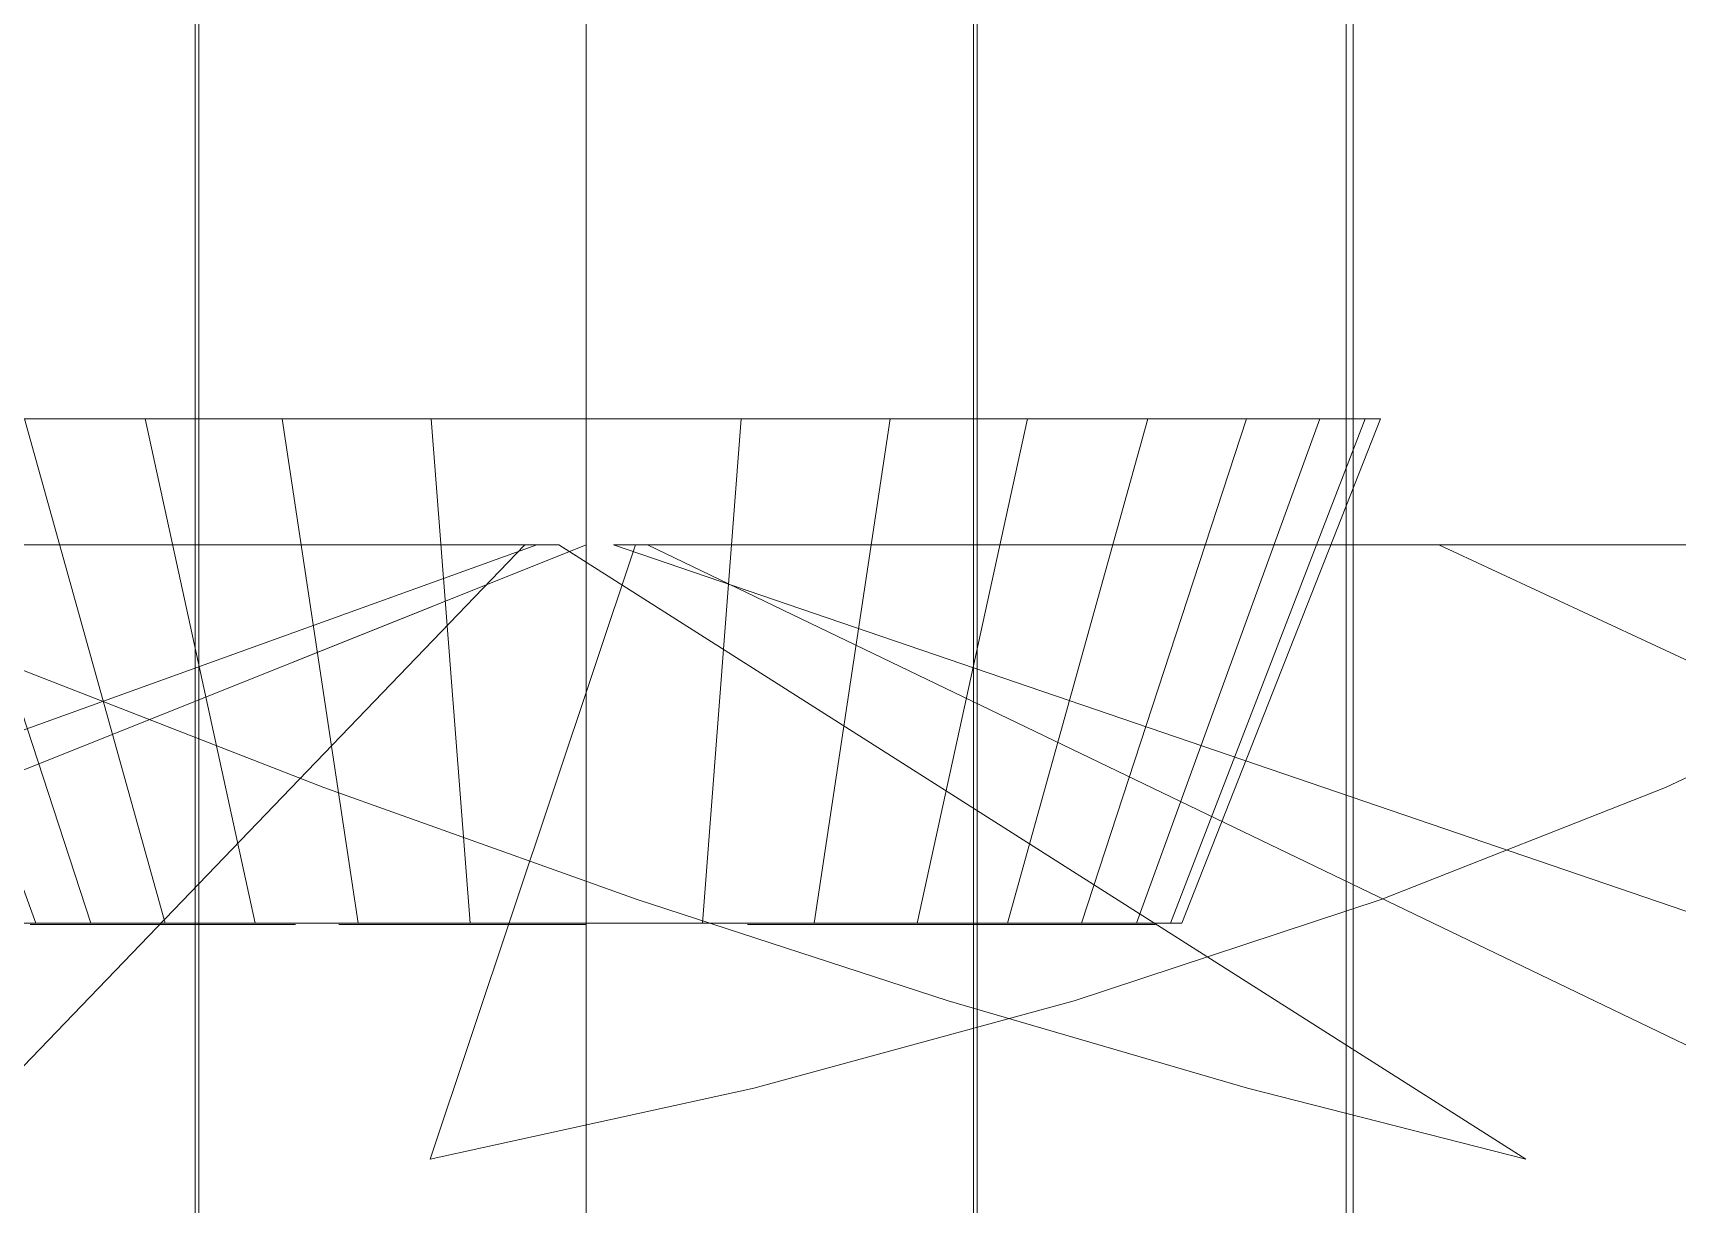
# Model space of a CAD drawing. Header units: millimetres. Extents: x -92759 to 184353, y -15225 to 86714.
# Drawn here: x -72001.9 to -71871.5, y 44128 to 44220.9 of the extents above; entities that cross this region are included whole.
import ezdxf

# ---------------------------------------------------------------- set-up
doc = ezdxf.new("R2010")
doc.units = ezdxf.units.MM
doc.layers.add('M-ACMV-EAF', color=86, linetype='Continuous')
doc.layers.add('M-ACMV_FCU', color=5, linetype='Continuous')

# ---------------------------------------------------------------- blocks, each defined once
blk = doc.blocks.new('A$C41b95d3c')
at = {"layer": 'M-ACMV-EAF', "lineweight": 5}
for points, invisible_edges in [([(115, 4.87185, -1.124755), (105.229566, 155.740955, -10.88702), (95.756001, 154.408909, 13.727401)], 13), ([(115, 4.87185, -1.124755), (115, 152.48892, -35.20482), (105.229566, 155.740955, -10.88702)], 12), ([(115, 4.87185, -1.124755), (95.756001, 154.408909, 13.727401), (86.867156, 148.533255, 37.890547)], 13), ([(115, 4.87185, -1.124755), (86.867156, 148.533255, 37.890547), (78.833113, 138.292522, 60.868233)], 13), ([(115, 2.160429, -4.509162), (71.897982, 141.41495, -45.772275), (66.272485, 144.75107, -20.186799)], 5), ([(115, 2.160429, -4.509162), (78.833113, 133.847651, -70.103993), (71.897982, 141.41495, -45.772275)], 13), ([(115, 4.87185, -1.124755), (78.833113, 138.292522, 60.868233), (71.897982, 123.99787, 81.962293)], 13), ([(115, 2.160429, -4.509162), (86.867156, 122.279103, -92.442644), (78.833113, 133.847651, -70.103993)], 13), ([(115, 4.87185, -1.124755), (71.897982, 123.99787, 81.962293), (66.272485, 106.083634, 100.531795)], 5), ([(115, 3.918467, 3.10574), (115, 122.64801, 97.209647), (105.229566, 105.67203, 114.922558)], 12), ([(115, 2.160429, -4.509162), (95.756001, 107.06081, -112.109481), (86.867156, 122.279103, -92.442644)], 13), ([(115, 2.160429, -4.509162), (105.229566, 88.655172, -128.506937), (95.756001, 107.06081, -112.109481)], 13), ([(115, 3.918467, 3.10574), (105.229566, 105.67203, 114.922558), (95.756001, 85.604319, 129.237972)], 13), ([(115, 2.160429, -4.509162), (115, 67.621435, -141.136783), (105.229566, 88.655172, -128.506937)], 12), ([(115, 3.918467, 3.10574), (95.756001, 85.604319, 129.237972), (86.867156, 63.054625, 139.720921)], 13), ([(115, -2.176155, -4.501594), (71.897982, 52.453928, -139.075069), (66.272485, 74.530839, -125.720059)], 5), ([(115, 3.918467, 3.10574), (86.867156, 63.054625, 139.720921), (78.833113, 38.708109, 146.052887)], 13), ([(125, 61.789472, -12.29069), (125, 63), (125, 0)], 14), ([(125, 63), (125, 61.789472, 12.29069), (125, 0)], 14), ([(125, 58.20441, -24.109056), (125, 61.789472, -12.29069), (125, 0)], 14), ([(125, 61.789472, 12.29069), (125, 58.20441, 24.109056), (125, 0)], 14), ([(125, 52.382585, -35.000925), (125, 58.20441, -24.109056), (125, 0)], 14), ([(125, 58.20441, 24.109056), (125, 52.382585, 35.000925), (125, 0)], 14), ([(115, -2.176155, -4.501594), (78.833113, 28.717109, -148.341131), (71.897982, 52.453928, -139.075069)], 13), ([(125, 44.547727, -44.547727), (125, 52.382585, -35.000925), (125, 0)], 14), ([(125, 52.382585, 35.000925), (125, 44.547727, 44.547727), (125, 0)], 14), ([(85, 46.342104, -9.218018), (85, 47.25), (85, 0)], 14), ([(85, 47.25), (85, 46.342104, 9.218018), (85, 0)], 14), ([(85, 43.653308, -18.081792), (85, 46.342104, -9.218018), (85, 0)], 14), ([(85, 46.342104, 9.218018), (85, 43.653308, 18.081792), (85, 0)], 14), ([(84.9, 29.38614, -2.470416), (84.9, 45.087073, -3.712674), (84.9, 45.127155, 2.717432), (84.9, 29.411955, 1.671008)], 5), ([(84.9, 29.411955, 1.671008), (84.9, 45.127155, 2.717432), (84.9, 44.234887, 9.085455), (84.9, 28.837274, 5.772447)], 1), ([(84.9, 28.760372, -6.564372), (84.9, 44.115486, -10.069079), (84.9, 45.087073, -3.712674), (84.9, 29.38614, -2.470416)], 4), ([(125, 35.000925, -52.382586), (125, 44.547727, -44.547727), (125, 0)], 14), ([(125, 44.547727, 44.547727), (125, 35.000925, 52.382586), (125, 0)], 14), ([(85, 39.286939, -26.250694), (85, 43.653308, -18.081792), (85, 0)], 14), ([(85, 43.653308, 18.081792), (85, 39.286939, 26.250694), (85, 0)], 14), ([(85, 33.410795, -33.410795), (85, 39.286939, -26.250694), (85, 0)], 14), ([(85, 39.286939, 26.250694), (85, 33.410795, 33.410795), (85, 0)], 14), ([(115, 3.918467, 3.10574), (78.833113, 38.708109, 146.052887), (71.897982, 13.304527, 148.041477)], 13), ([(84.9, 23.064032, 18.392945), (84.9, 35.377879, 28.212907), (84.9, 31.014016, 32.935678), (84.9, 20.253408, 21.43473)], 4), ([(84.9, 19.644501, -21.953336), (84.9, 30.260896, -33.587539), (84.9, 34.683297, -28.919538), (84.9, 22.492827, -18.946827)], 1), ([(125, 24.109056, -58.204411), (125, 35.000925, -52.382586), (125, 0)], 14), ([(125, 35.000925, 52.382586), (125, 24.109056, 58.204411), (125, 0)], 14), ([(85, 26.250693, -39.286939), (85, 33.410795, -33.410795), (85, 0)], 14), ([(85, 33.410795, 33.410795), (85, 26.250693, 39.286939), (85, 0)], 14), ([(84.9, 20.253408, 21.43473), (84.9, 31.014016, 32.935678), (84.9, 26.011748, 36.976121), (84.9, 17.031608, 24.037049)], 5), ([(84.9, 16.39051, -24.515288), (84.9, 25.208646, -37.565306), (84.9, 30.260896, -33.587539), (84.9, 19.644501, -21.953336)], 5), ([(115, -2.176155, -4.501594), (86.867156, 4.041615, -153.236702), (78.833113, 28.717109, -148.341131)], 13), ([(85, 18.081792, -43.653308), (85, 26.250693, -39.286939), (85, 0)], 14), ([(85, 26.250693, 39.286939), (85, 18.081792, 43.653308), (85, 0)], 14), ([(84.9, 17.031608, 24.037049), (84.9, 26.011748, 36.976121), (84.9, 20.476707, 40.248915), (84.9, 13.466667, 26.14495)], 1), ([(84.9, 12.799567, -26.578583), (84.9, 19.633234, -40.768844), (84.9, 25.208646, -37.565306), (84.9, 16.39051, -24.515288)], 4), ([(125, 12.29069, -61.789473), (125, 24.109056, -58.204411), (125, 0)], 14), ([(125, 24.109056, 58.204411), (125, 12.29069, 61.789473), (125, 0)], 14), ([(85, 9.218018, -46.342104), (85, 18.081792, -43.653308), (85, 0)], 14), ([(85, 18.081792, 43.653308), (85, 9.218018, 46.342104), (85, 0)], 14), ([(115, 3.918467, 3.10574), (71.897982, 13.304527, 148.041477), (66.272485, -12.384246, 145.626267)], 5), ([(125, 0, -63), (125, 12.29069, -61.789473), (125, 0)], 14), ([(125, 12.29069, 61.789473), (125, 0, 63), (125, 0)], 14), ([(85, 0, -47.25), (85, 9.218018, -46.342104), (85, 0)], 14), ([(85, 9.218018, 46.342104), (85, 0, 47.25), (85, 0)], 14), ([(115, -2.176155, -4.501594), (95.756001, -20.822804, -153.613032), (86.867156, 4.041615, -153.236702)], 13), ([(115, 0, 5), (71.897982, -107.755043, 102.382323), (66.272485, -121.818787, 80.75)], 5), ([(115, 0, 5), (78.833113, -90.417217, 121.055733), (71.897982, -107.755043, 102.382323)], 13), ([(115, 0, 5), (86.867156, -70.332109, 136.202849), (78.833113, -90.417217, 121.055733)], 13), ([(84.9, 0, 29.5), (84.9, 0, 45.25), (84.9, -6.413235, 44.782793), (84.9, -4.130558, 29.199087)], 4), ([(85, 0, 47.25), (85, -9.218018, 46.342104), (85, 0)], 14), ([(85, -9.218018, 46.342104), (85, -18.081792, 43.653308), (85, 0)], 14), ([(85, -18.081792, 43.653308), (85, -26.250694, 39.286939), (85, 0)], 14), ([(85, -26.250694, 39.286939), (85, -33.410796, 33.410795), (85, 0)], 14), ([(85, -33.410796, 33.410795), (85, -39.286939, 26.250694), (85, 0)], 14), ([(85, -39.286939, 26.250694), (85, -43.653308, 18.081792), (85, 0)], 14), ([(85, -43.653308, 18.081792), (85, -46.342105, 9.218018), (85, 0)], 14), ([(85, -46.342105, 9.218018), (85, -47.25), (85, 0)], 14), ([(85, -47.25), (85, -46.342105, -9.218018), (85, 0)], 14), ([(85, -46.342105, -9.218018), (85, -43.653308, -18.081792), (85, 0)], 14), ([(85, -43.653308, -18.081792), (85, -39.286939, -26.250694), (85, 0)], 14), ([(85, -39.286939, -26.250694), (85, -33.410796, -33.410795), (85, 0)], 14), ([(85, -33.410796, -33.410795), (85, -26.250694, -39.286939), (85, 0)], 14), ([(85, -26.250694, -39.286939), (85, -18.081792, -43.653308), (85, 0)], 14), ([(85, -18.081792, -43.653308), (85, -9.218018, -46.342104), (85, 0)], 14), ([(85, -9.218018, -46.342104), (85, 0, -47.25), (85, 0)], 14), ([(115, 0, 5), (95.756001, -48.109996, 147.363432), (86.867156, -70.332109, 136.202849)], 13), ([(115, 0, 5), (105.229566, -24.426085, 154.198375), (95.756001, -48.109996, 147.363432)], 13), ([(115, 0, 5), (115, 0, 156.5), (105.229566, -24.426085, 154.198375)], 12), ([(125, 0, 63), (125, -12.29069, 61.789473), (125, 0)], 14), ([(125, -12.29069, 61.789473), (125, -24.109056, 58.204411), (125, 0)], 14), ([(125, -24.109056, 58.204411), (125, -35.000925, 52.382586), (125, 0)], 14), ([(125, -35.000925, 52.382586), (125, -44.547727, 44.547727), (125, 0)], 14), ([(125, -44.547727, 44.547727), (125, -52.382586, 35.000925), (125, 0)], 14), ([(125, -52.382586, 35.000925), (125, -58.204411, 24.109056), (125, 0)], 14), ([(125, -58.204411, 24.109056), (125, -61.789473, 12.29069), (125, 0)], 14), ([(125, -61.789473, 12.29069), (125, -63), (125, 0)], 14), ([(125, -63), (125, -61.789473, -12.29069), (125, 0)], 14), ([(125, -61.789473, -12.29069), (125, -58.204411, -24.109056), (125, 0)], 14), ([(125, -58.204411, -24.109056), (125, -52.382586, -35.000925), (125, 0)], 14), ([(125, -52.382586, -35.000925), (125, -44.547727, -44.547727), (125, 0)], 14), ([(125, -44.547727, -44.547727), (125, -35.000925, -52.382586), (125, 0)], 14), ([(125, -35.000925, -52.382586), (125, -24.109056, -58.204411), (125, 0)], 14), ([(125, -24.109056, -58.204411), (125, -12.29069, -61.789473), (125, 0)], 14), ([(125, -12.29069, -61.789473), (125, 0, -63), (125, 0)], 14), ([(84.9, -4.915662, -29.046371), (84.9, -7.392434, -44.600409), (84.9, -0.985522, -45.14753), (84.9, -0.789176, -29.398754)], 1), ([(115, -2.176155, -4.501594), (105.229566, -45.120653, -149.458687), (95.756001, -20.822804, -153.613032)], 13), ([(115, -2.176155, -4.501594), (115, -68.113656, -140.899893), (105.229566, -45.120653, -149.458687)], 12), ([(115, -3.907603, 3.119398), (71.897982, -147.240054, -20.338534), (66.272485, -139.108033, -44.825602)], 5), ([(115, -3.907603, 3.119398), (78.833113, -151.016991, 4.861292), (71.897982, -147.240054, -20.338534)], 13), ([(115, -3.907603, 3.119398), (86.867156, -150.324084, 30.008191), (78.833113, -151.016991, 4.861292)], 13), ([(115, -3.907603, 3.119398), (95.756001, -145.182386, 54.338088), (86.867156, -150.324084, 30.008191)], 13), ([(115, -3.907603, 3.119398), (105.229566, -135.748125, 77.11173), (95.756001, -145.182386, 54.338088)], 13), ([(115, -3.907603, 3.119398), (115, -122.307957, 97.637154), (105.229566, -135.748125, 77.11173)], 12), ([(115, -4.875747, -1.107743), (71.897982, -75.965082, -127.759914), (66.272485, -51.754534, -136.681555)], 5), ([(115, -4.875747, -1.107743), (78.833113, -98.015616, -114.990012), (71.897982, -75.965082, -127.759914)], 13), ([(115, -4.875747, -1.107743), (86.867156, -117.236142, -98.759854), (78.833113, -98.015616, -114.990012)], 13), ([(84.9, -4.130558, 29.199087), (84.9, -6.413235, 44.782793), (84.9, -12.691043, 43.391036), (84.9, -8.173892, 28.302701)], 5), ([(84.9, -8.947507, -28.099649), (84.9, -13.652404, -43.130499), (84.9, -7.392434, -44.600409), (84.9, -4.915662, -29.046371)], 5), ([(115, -4.875747, -1.107743), (95.756001, -133.042654, -79.562586), (86.867156, -117.236142, -98.759854)], 13), ([(115, -4.875747, -1.107743), (105.229566, -144.95488, -57.981507), (95.756001, -133.042654, -79.562586)], 13), ([(115, -4.875747, -1.107743), (115, -152.610872, -34.672348), (105.229566, -144.95488, -57.981507)], 12), ([(84.9, -8.173892, 28.302701), (84.9, -12.691043, 43.391036), (84.9, -18.700858, 41.10412), (84.9, -12.044621, 26.829772)], 1), ([(84.9, -12.799573, -26.578581), (84.9, -19.633243, -40.76884), (84.9, -13.652404, -43.130499), (84.9, -8.947507, -28.099649)], 4), ([(84.9, -23.064028, 18.39295), (84.9, -35.377874, 28.212915), (84.9, -39.011183, 22.907547), (84.9, -25.404126, 14.975933)], 4), ([(84.9, -25.774232, -14.266898), (84.9, -39.479111, -22.028264), (84.9, -35.912223, -27.378514), (84.9, -23.476915, -17.712821)], 1), ([(84.9, -25.404126, 14.975933), (84.9, -39.011183, 22.907547), (84.9, -41.837214, 17.131613), (84.9, -27.224281, 11.25584)], 5), ([(84.9, -27.54787, -10.524403), (84.9, -42.232917, -16.217548), (84.9, -39.479111, -22.028264), (84.9, -25.774232, -14.266898)], 5), ([(84.9, -27.224281, 11.25584), (84.9, -41.837214, 17.131613), (84.9, -43.796289, 11.007081), (84.9, -28.486058, 7.311227)], 1), ([(84.9, -28.760374, -6.564366), (84.9, -44.115489, -10.06907), (84.9, -42.232917, -16.217548), (84.9, -27.54787, -10.524403)], 4)]:
    blk.add_3dface(points, dxfattribs=dict(at, invisible_edges=invisible_edges))
mesh = blk.add_polymesh((2, 33), dxfattribs=at)
for k, corner in enumerate([(354, 159), (354, 155.944859, 31.019361), (354, 146.896845, 60.846666), (354, 132.203668, 88.335667), (354, 112.429978, 112.429978), (354, 88.335667, 132.203668), (354, 60.846666, 146.896846), (354, 31.019361, 155.94486), (354, 0, 159), (354, -31.019361, 155.94486), (354, -60.846666, 146.896846), (354, -88.335667, 132.203668), (354, -112.429978, 112.429978), (354, -132.203669, 88.335667), (354, -146.896846, 60.846666), (354, -155.94486, 31.019361), (354, -159), (354, -155.94486, -31.019361), (354, -146.896846, -60.846666), (354, -132.203669, -88.335667), (354, -112.429978, -112.429978), (354, -88.335667, -132.203668), (354, -60.846666, -146.896846), (354, -31.019361, -155.94486), (354, 0, -159), (354, 31.019361, -155.94486), (354, 60.846666, -146.896846), (354, 88.335667, -132.203668), (354, 112.429978, -112.429978), (354, 132.203668, -88.335667), (354, 146.896845, -60.846666), (354, 155.944859, -31.019361), (354, 159), (53, 159), (53, 155.944859, 31.019361), (53, 146.896845, 60.846666), (53, 132.203668, 88.335667), (53, 112.429978, 112.429978), (53, 88.335667, 132.203668), (53, 60.846666, 146.896846), (53, 31.019361, 155.94486), (53, 0, 159), (53, -31.019361, 155.94486), (53, -60.846666, 146.896846), (53, -88.335667, 132.203668), (53, -112.429978, 112.429978), (53, -132.203669, 88.335667), (53, -146.896846, 60.846666), (53, -155.94486, 31.019361), (53, -159), (53, -155.94486, -31.019361), (53, -146.896846, -60.846666), (53, -132.203669, -88.335667), (53, -112.429978, -112.429978), (53, -88.335667, -132.203668), (53, -60.846666, -146.896846), (53, -31.019361, -155.94486), (53, 0, -159), (53, 31.019361, -155.94486), (53, 60.846666, -146.896846), (53, 88.335667, -132.203668), (53, 112.429978, -112.429978), (53, 132.203668, -88.335667), (53, 146.896845, -60.846666), (53, 155.944859, -31.019361), (53, 159)]):
    mesh.set_mesh_vertex(divmod(k, 33), corner)
mesh = blk.add_polymesh((2, 33), dxfattribs=at)
for k, corner in enumerate([(45, 157.5), (45, 154.473681, 30.726726), (45, 145.511026, 60.272641), (45, 130.956464, 87.502312), (45, 111.369318, 111.369318), (45, 87.502312, 130.956464), (45, 60.27264, 145.511026), (45, 30.726726, 154.473682), (45, 0, 157.5), (45, -30.726726, 154.473682), (45, -60.272641, 145.511026), (45, -87.502312, 130.956464), (45, -111.369318, 111.369318), (45, -130.956464, 87.502312), (45, -145.511027, 60.272641), (45, -154.473682, 30.726726), (45, -157.5), (45, -154.473682, -30.726726), (45, -145.511027, -60.272641), (45, -130.956464, -87.502312), (45, -111.369318, -111.369318), (45, -87.502312, -130.956464), (45, -60.272641, -145.511026), (45, -30.726726, -154.473682), (45, 0, -157.5), (45, 30.726726, -154.473682), (45, 60.27264, -145.511026), (45, 87.502312, -130.956464), (45, 111.369318, -111.369318), (45, 130.956464, -87.502312), (45, 145.511026, -60.272641), (45, 154.473681, -30.726726), (45, 157.5), (362, 157.5), (362, 154.473681, 30.726726), (362, 145.511026, 60.272641), (362, 130.956464, 87.502312), (362, 111.369318, 111.369318), (362, 87.502312, 130.956464), (362, 60.27264, 145.511026), (362, 30.726726, 154.473682), (362, 0, 157.5), (362, -30.726726, 154.473682), (362, -60.272641, 145.511026), (362, -87.502312, 130.956464), (362, -111.369318, 111.369318), (362, -130.956464, 87.502312), (362, -145.511027, 60.272641), (362, -154.473682, 30.726726), (362, -157.5), (362, -154.473682, -30.726726), (362, -145.511027, -60.272641), (362, -130.956464, -87.502312), (362, -111.369318, -111.369318), (362, -87.502312, -130.956464), (362, -60.272641, -145.511026), (362, -30.726726, -154.473682), (362, 0, -157.5), (362, 30.726726, -154.473682), (362, 60.27264, -145.511026), (362, 87.502312, -130.956464), (362, 111.369318, -111.369318), (362, 130.956464, -87.502312), (362, 145.511026, -60.272641), (362, 154.473681, -30.726726), (362, 157.5)]):
    mesh.set_mesh_vertex(divmod(k, 33), corner)
mesh = blk.add_polymesh((2, 32), dxfattribs=dict(at, n_close=True))
for k, corner in enumerate([(85, 0, 47.25), (85, -9.218018, 46.342104), (85, -18.081792, 43.653308), (85, -26.250694, 39.286939), (85, -33.410796, 33.410795), (85, -39.286939, 26.250694), (85, -43.653308, 18.081792), (85, -46.342105, 9.218018), (85, -47.25), (85, -46.342105, -9.218018), (85, -43.653308, -18.081792), (85, -39.286939, -26.250694), (85, -33.410796, -33.410795), (85, -26.250694, -39.286939), (85, -18.081792, -43.653308), (85, -9.218018, -46.342104), (85, 0, -47.25), (85, 9.218018, -46.342104), (85, 18.081792, -43.653308), (85, 26.250693, -39.286939), (85, 33.410795, -33.410795), (85, 39.286939, -26.250694), (85, 43.653308, -18.081792), (85, 46.342104, -9.218018), (85, 47.25), (85, 46.342104, 9.218018), (85, 43.653308, 18.081792), (85, 39.286939, 26.250694), (85, 33.410795, 33.410795), (85, 26.250693, 39.286939), (85, 18.081792, 43.653308), (85, 9.218018, 46.342104), (125, 0, 63), (125, -12.29069, 61.789473), (125, -24.109056, 58.204411), (125, -35.000925, 52.382586), (125, -44.547727, 44.547727), (125, -52.382586, 35.000925), (125, -58.204411, 24.109056), (125, -61.789473, 12.29069), (125, -63), (125, -61.789473, -12.29069), (125, -58.204411, -24.109056), (125, -52.382586, -35.000925), (125, -44.547727, -44.547727), (125, -35.000925, -52.382586), (125, -24.109056, -58.204411), (125, -12.29069, -61.789473), (125, 0, -63), (125, 12.29069, -61.789473), (125, 24.109056, -58.204411), (125, 35.000925, -52.382586), (125, 44.547727, -44.547727), (125, 52.382585, -35.000925), (125, 58.20441, -24.109056), (125, 61.789472, -12.29069), (125, 63), (125, 61.789472, 12.29069), (125, 58.20441, 24.109056), (125, 52.382585, 35.000925), (125, 44.547727, 44.547727), (125, 35.000925, 52.382586), (125, 24.109056, 58.204411), (125, 12.29069, 61.789473)]):
    mesh.set_mesh_vertex(divmod(k, 32), corner)
blk = doc.blocks.new('ACMV_B8L1_R9')
at = {"layer": 'M-ACMV-EAF', "lineweight": 5, "xscale": -1, "rotation": 270}
blk.add_blockref('A$C41b95d3c', (217845, -65889.3), dxfattribs=at)

msp = doc.modelspace()

# ---------------------------------------------------------------- block references
at = {"layer": 'M-ACMV_FCU', "color": 5}
msp.add_blockref('ACMV_B8L1_R9', (-289803.02, 109954.6), dxfattribs=at)

doc.saveas('drawing.dxf')
